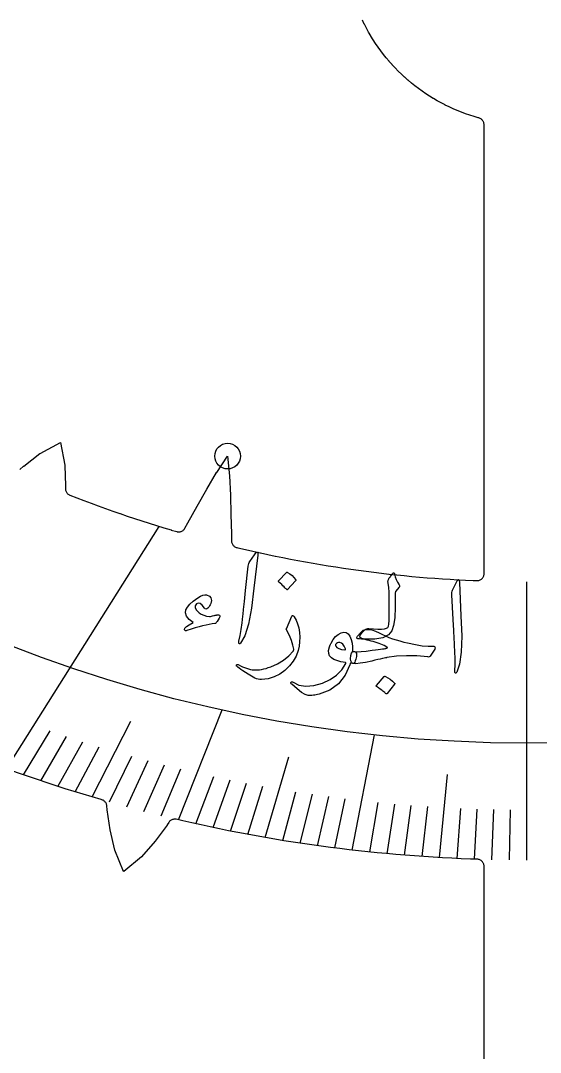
# Model space of a CAD drawing. Header units: millimetres. Extents: x -76 to 76, y -76 to 76.
# Drawn here: x -18.09 to 0.48, y -39.65 to -2.79 of the extents above; entities that cross this region are included whole.
import ezdxf

# ---------------------------------------------------------------- set-up
doc = ezdxf.new("R2010")
doc.units = ezdxf.units.MM
for name, color, linetype in [('CUT_INNER', 6, 'Continuous'), ('ENGRAVE', 7, 'Continuous'), ('ENGRAVE_FINE', 8, 'Continuous'), ('TEXT', 5, 'Continuous')]:
    doc.layers.add(name, color=color, linetype=linetype)

msp = doc.modelspace()

# ---------------------------------------------------------------- linework, layer by layer
at = {"layer": 'CUT_INNER'}
for points in [[(-18.1203, -18.8323), (-17.9893, -18.7135), (-17.9819, -18.7072), (-17.4002, -18.2564), (-17.396, -18.2534), (-17.3915, -18.2508), (-16.672, -17.8653), (-16.6668, -17.8628), (-16.6654, -17.8684), (-16.5069, -18.6691), (-16.5061, -18.6743), (-16.5057, -18.6795), (-16.4852, -19.4151), (-16.4853, -19.4248), (-16.489, -19.4989), (-16.489, -19.5229), (-16.4867, -19.5468), (-16.4822, -19.5704), (-16.4754, -19.5934), (-16.4664, -19.6157), (-16.4554, -19.637), (-16.4423, -19.6571), (-16.4274, -19.6759), (-16.4107, -19.6932), (-16.3925, -19.7088), (-16.3728, -19.7226), (-16.3519, -19.7344), (-16.33, -19.7442), (-16.0861, -19.8391), (-16.0847, -19.8397), (-15.8299, -19.9371), (-15.8285, -19.9376), (-15.5732, -20.0334), (-15.5717, -20.0339), (-15.3158, -20.1282), (-15.3144, -20.1287), (-15.0579, -20.2214), (-15.0564, -20.2219), (-14.7994, -20.313), (-14.798, -20.3135), (-14.5404, -20.403), (-14.5389, -20.4035), (-14.2808, -20.4914), (-14.2793, -20.4919), (-14.0206, -20.5782), (-14.0192, -20.5787), (-13.76, -20.6634), (-13.7585, -20.6639), (-13.4988, -20.7471), (-13.4973, -20.7475), (-13.2371, -20.8291), (-13.2356, -20.8296), (-12.9749, -20.9095), (-12.9734, -20.91), (-12.7122, -20.9883), (-12.7108, -20.9888), (-12.5147, -21.0463), (-12.4913, -21.0519), (-12.4674, -21.0553), (-12.4433, -21.0564), (-12.4192, -21.0551), (-12.3953, -21.0515), (-12.3719, -21.0456), (-12.3492, -21.0376), (-12.3274, -21.0273), (-12.3066, -21.015), (-12.2871, -21.0008), (-12.2691, -20.9847), (-12.2528, -20.967), (-12.2382, -20.9478), (-12.2255, -20.9272), (-12.1198, -20.7358), (-11.7813, -20.1347), (-11.4379, -19.5347), (-11.4372, -19.5336), (-11.0888, -18.9395), (-11.0848, -18.9331), (-10.6969, -18.3543), (-10.6935, -18.3498), (-10.6928, -18.3549), (-10.6235, -19.0487), (-10.6229, -19.0561), (-10.5957, -19.7444), (-10.5956, -19.7457), (-10.5757, -20.435), (-10.5605, -21.1244), (-10.557, -21.3759), (-10.5554, -21.4013), (-10.5512, -21.4263), (-10.5445, -21.4508), (-10.5353, -21.4745), (-10.5238, -21.4971), (-10.51, -21.5185), (-10.4942, -21.5383), (-10.4764, -21.5564), (-10.4569, -21.5726), (-10.4358, -21.5868), (-10.4134, -21.5988), (-10.3899, -21.6084), (-10.3656, -21.6156), (-10.3278, -21.6247), (-10.3263, -21.625), (-10.0608, -21.6872), (-10.0593, -21.6876), (-9.7934, -21.7481), (-9.7919, -21.7485), (-9.5256, -21.8074), (-9.5241, -21.8077), (-9.2575, -21.865), (-9.256, -21.8653), (-8.989, -21.921), (-8.9875, -21.9213), (-8.7202, -21.9753), (-8.7187, -21.9756), (-8.4511, -22.028), (-8.4496, -22.0283), (-8.1817, -22.079), (-8.1801, -22.0793), (-7.9119, -22.1284), (-7.9104, -22.1287), (-7.6418, -22.1761), (-7.6403, -22.1764), (-7.3715, -22.2222), (-7.37, -22.2224), (-7.1009, -22.2666), (-7.0993, -22.2668), (-6.83, -22.3093), (-6.8285, -22.3096), (-6.5588, -22.3504), (-6.5573, -22.3506), (-6.2874, -22.3898), (-6.2859, -22.39), (-6.0158, -22.4276), (-6.0143, -22.4278), (-5.7439, -22.4636), (-5.7424, -22.4638), (-5.4719, -22.4981), (-5.4703, -22.4982), (-5.1996, -22.5308), (-5.1981, -22.531), (-4.9271, -22.5619), (-4.9256, -22.562), (-4.6544, -22.5913), (-4.6529, -22.5914), (-4.3816, -22.619), (-4.3801, -22.6191), (-4.1086, -22.645), (-4.1071, -22.6452), (-3.8354, -22.6694), (-3.8339, -22.6695), (-3.5621, -22.6921), (-3.5606, -22.6922), (-3.2887, -22.7131), (-3.2872, -22.7132), (-3.0151, -22.7325), (-3.0136, -22.7326), (-2.7415, -22.7501), (-2.7399, -22.7502), (-2.4677, -22.7661), (-2.4662, -22.7662), (-2.1938, -22.7804), (-2.1923, -22.7805), (-1.9199, -22.793), (-1.9183, -22.7931), (-1.79, -22.7982), (-1.7648, -22.7979), (-1.7398, -22.7952), (-1.7152, -22.7899), (-1.6913, -22.7821), (-1.6682, -22.772), (-1.6463, -22.7597), (-1.6258, -22.7452), (-1.6068, -22.7287), (-1.5895, -22.7104), (-1.5742, -22.6904), (-1.561, -22.669), (-1.55, -22.6464), (-1.5413, -22.6228), (-1.535, -22.5984), (-1.5313, -22.5735), (-1.53, -22.5484), (-1.53, -6.5134), (-1.5313, -6.4882), (-1.5351, -6.4633), (-1.5414, -6.4388), (-1.5501, -6.4152), (-1.5612, -6.3925), (-1.5745, -6.371), (-1.5899, -6.351), (-1.6073, -6.3327), (-1.6264, -6.3162), (-1.647, -6.3017), (-1.6691, -6.2894), (-1.6922, -6.2794), (-1.7163, -6.2717), (-1.7328, -6.2673), (-1.7358, -6.2665), (-1.8861, -6.2229), (-1.889, -6.222), (-2.0383, -6.1748), (-2.0412, -6.1738), (-2.1892, -6.1229), (-2.1921, -6.1219), (-2.3388, -6.0673), (-2.3416, -6.0662), (-2.487, -6.0081), (-2.4898, -6.0069), (-2.6337, -5.9453), (-2.6365, -5.944), (-2.7788, -5.8788), (-2.7816, -5.8775), (-2.9222, -5.8089), (-2.925, -5.8075), (-3.0639, -5.7354), (-3.0666, -5.734), (-3.2037, -5.6585), (-3.2064, -5.657), (-3.3416, -5.5782), (-3.3443, -5.5766), (-3.4775, -5.4945), (-3.4801, -5.4928), (-3.6113, -5.4075), (-3.6139, -5.4058), (-3.7429, -5.3172), (-3.7454, -5.3154), (-3.8723, -5.2238), (-3.8748, -5.2219), (-3.9993, -5.1272), (-4.0017, -5.1253), (-4.1239, -5.0275), (-4.1263, -5.0255), (-4.2461, -4.9247), (-4.2484, -4.9227), (-4.3657, -4.8191), (-4.3679, -4.817), (-4.4826, -4.7105), (-4.4848, -4.7083), (-4.5969, -4.599), (-4.599, -4.5969), (-4.7083, -4.4848), (-4.7105, -4.4826), (-4.817, -4.3679), (-4.8191, -4.3657), (-4.9227, -4.2484), (-4.9247, -4.2461), (-5.0255, -4.1263), (-5.0275, -4.1239), (-5.1253, -4.0017), (-5.1272, -3.9993), (-5.2219, -3.8748), (-5.2238, -3.8723), (-5.3154, -3.7454), (-5.3172, -3.7429), (-5.4058, -3.6139), (-5.4075, -3.6113), (-5.4928, -3.4801), (-5.4945, -3.4775), (-5.5766, -3.3443), (-5.5782, -3.3416), (-5.657, -3.2064), (-5.6585, -3.2037), (-5.734, -3.0666), (-5.7354, -3.0639), (-5.8075, -2.925), (-5.8089, -2.9222), (-5.8775, -2.7816)], [(-1.53, -48.2523), (-1.53, -33.0002), (-1.5312, -32.9762), (-1.5346, -32.9525), (-1.5403, -32.9291), (-1.5482, -32.9065), (-1.5583, -32.8847), (-1.5704, -32.8639), (-1.5844, -32.8445), (-1.6003, -32.8264), (-1.6178, -32.81), (-1.6368, -32.7953), (-1.6571, -32.7825), (-1.6785, -32.7717), (-1.7009, -32.763), (-1.724, -32.7565), (-1.7476, -32.7523), (-1.7716, -32.7503), (-2.0104, -32.7423), (-2.3454, -32.7289), (-2.6803, -32.7135), (-3.0151, -32.696), (-3.3498, -32.6765), (-3.6843, -32.6549), (-4.0188, -32.6313), (-4.3531, -32.6056), (-4.6872, -32.5779), (-5.0211, -32.5481), (-5.3549, -32.5162), (-5.6884, -32.4824), (-6.0217, -32.4464), (-6.3548, -32.4085), (-6.6877, -32.3685), (-7.0203, -32.3264), (-7.3527, -32.2823), (-7.6848, -32.2362), (-8.0165, -32.188), (-8.348, -32.1378), (-8.6792, -32.0856), (-9.01, -32.0313), (-9.3405, -31.975), (-9.6707, -31.9167), (-10.0005, -31.8563), (-10.3299, -31.7939), (-10.6589, -31.7295), (-10.9875, -31.6631), (-11.3157, -31.5947), (-11.6435, -31.5243), (-11.9709, -31.4518), (-12.2978, -31.3774), (-12.5275, -31.3235), (-12.5507, -31.3193), (-12.5742, -31.3172), (-12.5978, -31.3173), (-12.6213, -31.3197), (-12.6444, -31.3242), (-12.667, -31.331), (-12.6889, -31.3398), (-12.7099, -31.3507), (-12.7297, -31.3634), (-12.7482, -31.378), (-12.7653, -31.3943), (-12.7808, -31.4121), (-12.7945, -31.4313), (-12.8517, -31.5199), (-12.8563, -31.5265), (-13.2797, -32.0977), (-13.2857, -32.1053), (-13.7683, -32.6609), (-13.7719, -32.6647), (-13.7757, -32.6682), (-14.4062, -33.1866), (-14.4108, -33.1901), (-14.4133, -33.1848), (-14.7249, -32.4304), (-14.7267, -32.4255), (-14.7281, -32.4205), (-14.8918, -31.703), (-14.8935, -31.6935), (-14.9976, -30.9901), (-14.9985, -30.9821), (-15.0099, -30.8449), (-15.0132, -30.82), (-15.0191, -30.7955), (-15.0273, -30.7717), (-15.0379, -30.7489), (-15.0508, -30.7272), (-15.0658, -30.707), (-15.0827, -30.6884), (-15.1014, -30.6715), (-15.1217, -30.6567), (-15.1434, -30.6439), (-15.1663, -30.6334), (-15.1901, -30.6253), (-15.2175, -30.6174), (-15.5392, -30.5231), (-15.8603, -30.4267), (-16.1808, -30.3284), (-16.5008, -30.2282), (-16.8201, -30.1259), (-17.1387, -30.0218), (-17.4568, -29.9156), (-17.7741, -29.8075), (-18.0908, -29.6975), (-18.4068, -29.5855)]]:
    msp.add_lwpolyline(points, dxfattribs=at)
at = {"layer": 'ENGRAVE'}
for points in [[(-18.5952, -29.5177), (-13.1404, -20.859)], [(0, -32.7793), (0, -22.8343)], [(-12.4474, -31.3426), (-10.8872, -27.4139)], [(-6.2379, -32.422), (-5.4463, -28.3076)]]:
    msp.add_lwpolyline(points, dxfattribs=at)
for centre, radius in [((0, 21.8604), 50.4627), ((-10.6934, -18.349), 0.459)]:
    msp.add_circle(centre, radius, dxfattribs=at)
at = {"layer": 'ENGRAVE_FINE'}
for points in [[(-15.5314, -30.5254), (-14.1543, -27.8187)], [(-17.9843, -29.7347), (-17.0366, -28.1679)], [(-17.3725, -29.944), (-16.4548, -28.3623)], [(-16.7597, -30.1454), (-15.8723, -28.5494)], [(-16.146, -30.3392), (-15.2892, -28.7293)], [(-14.9161, -30.7039), (-14.1212, -29.0677)], [(-9.3481, -31.9737), (-8.5052, -29.0908)], [(-14.2999, -30.8748), (-13.5364, -29.2262)], [(-13.6831, -31.0383), (-12.9511, -29.3777)], [(-13.0656, -31.1942), (-12.3653, -29.5223)], [(-11.8286, -31.4836), (-11.1925, -29.7904)], [(-3.1207, -32.6901), (-2.8369, -29.7178)], [(-11.2092, -31.6171), (-10.6055, -29.9141)], [(-10.5893, -31.7433), (-10.0181, -30.031)], [(-9.9689, -31.8622), (-9.4304, -30.141)], [(-8.7268, -32.0779), (-8.2542, -30.3406)], [(-8.1051, -32.1748), (-7.6656, -30.4303)], [(-7.483, -32.2644), (-7.0768, -30.5132)], [(-6.8606, -32.3469), (-6.4879, -30.5894)], [(-5.6149, -32.49), (-5.3093, -30.7218)], [(-4.9916, -32.5508), (-4.7198, -30.778)], [(-4.3681, -32.6044), (-4.1301, -30.8276)], [(-3.7445, -32.6508), (-3.5403, -30.8705)], [(-2.4967, -32.7222), (-2.3604, -30.9364)], [(-1.8726, -32.7472), (-1.7704, -30.9595)], [(-1.2485, -32.765), (-1.1803, -30.976)], [(-0.6242, -32.7757), (-0.5902, -30.9859)]]:
    msp.add_lwpolyline(points, dxfattribs=at)
at = {"layer": 'TEXT'}
for points in [[(-9.7317, -21.872), (-9.6697, -21.7946), (-9.6287, -21.7716), (-9.6085, -21.8032), (-9.609, -21.8893), (-9.7565, -23.0639), (-9.8463, -23.7848), (-9.9537, -24.353), (-10.0808, -24.768), (-10.2285, -25.0295), (-10.2493, -25.049), (-10.2661, -25.0582), (-10.2788, -25.0573), (-10.2873, -25.0462), (-10.2927, -25.0306), (-10.2947, -25.0113), (-10.2935, -24.9885), (-10.2889, -24.9621), (-10.2442, -24.7585), (-10.2062, -24.5405), (-10.1749, -24.3082), (-10.15, -24.0614), (-10.1423, -23.9972), (-10.1231, -23.8234), (-10.0922, -23.54), (-10.0492, -23.1472), (-9.9586, -22.2749), (-9.9506, -22.2292), (-9.939, -22.1881), (-9.9236, -22.1514), (-9.9046, -22.1193)], [(-8.5867, -22.5034), (-8.5799, -22.4986), (-8.5713, -22.4965), (-8.5609, -22.4973), (-8.5487, -22.5009), (-8.4677, -22.555), (-8.3932, -22.6163), (-8.3252, -22.6847), (-8.2637, -22.7604), (-8.2583, -22.7712), (-8.2569, -22.7813), (-8.2595, -22.7906), (-8.2661, -22.7991), (-8.5486, -23.1182), (-8.5583, -23.1253), (-8.569, -23.1254), (-8.5808, -23.1186), (-8.5936, -23.1048), (-8.6047, -23.0928), (-8.6224, -23.0748), (-8.6466, -23.0505), (-8.6772, -23.0201), (-8.715, -22.9834), (-8.7603, -22.9402), (-8.8132, -22.8906), (-8.8735, -22.8345), (-8.8813, -22.8256), (-8.8844, -22.8176), (-8.883, -22.8106), (-8.877, -22.8044)], [(-4.9285, -24.3543), (-4.9242, -24.2156), (-4.9212, -24.0696), (-4.9194, -23.9161), (-4.9188, -23.7552), (-4.9195, -23.5864), (-4.9217, -23.4088), (-4.9255, -23.2227), (-4.9308, -23.0278), (-4.964, -22.8257), (-4.9617, -22.7999), (-4.9561, -22.7757), (-4.9473, -22.7531), (-4.9351, -22.732), (-4.928, -22.7213), (-4.918, -22.7073), (-4.905, -22.69), (-4.8891, -22.6693), (-4.8705, -22.6451), (-4.8494, -22.6168), (-4.826, -22.5846), (-4.8001, -22.5483), (-4.7911, -22.5366), (-4.7808, -22.5286), (-4.7691, -22.5245), (-4.7562, -22.524), (-4.746, -22.5275), (-4.738, -22.5357), (-4.7322, -22.5484), (-4.7286, -22.5657), (-4.7073, -22.6632), (-4.6731, -22.7591), (-4.6259, -22.8532), (-4.5655, -22.9455), (-4.5505, -22.9713), (-4.5463, -22.9959), (-4.5531, -23.0194), (-4.5707, -23.0418), (-4.6814, -23.1707), (-4.6909, -23.1869), (-4.6981, -23.2088), (-4.7031, -23.2364), (-4.7057, -23.2697), (-4.7027, -23.7435), (-4.721, -24.122), (-4.7614, -24.4051), (-4.8244, -24.5927), (-4.9494, -24.7371), (-5.151, -24.8348), (-5.429, -24.8847), (-5.7831, -24.8856), (-5.9116, -24.8622), (-5.9702, -24.8135), (-5.959, -24.7398), (-5.8782, -24.6409), (-5.8647, -24.6282), (-5.8515, -24.6158), (-5.8387, -24.6036), (-5.8262, -24.5917), (-5.8141, -24.58), (-5.8023, -24.5686), (-5.7908, -24.5574), (-5.7796, -24.5466), (-5.7531, -24.5265), (-5.7227, -24.5136), (-5.6883, -24.5078), (-5.65, -24.5092), (-5.4795, -24.5242), (-5.3284, -24.5303), (-5.1968, -24.5277), (-5.0847, -24.5165), (-5.0203, -24.4996), (-4.9728, -24.4669), (-4.9422, -24.4185), (-4.9285, -24.3543)], [(-2.5262, -22.8705), (-2.4776, -22.784), (-2.4409, -22.7547), (-2.4158, -22.7826), (-2.4024, -22.8677), (-2.3578, -24.0506), (-2.3298, -24.7766), (-2.3439, -25.3546), (-2.4021, -25.7847), (-2.5055, -26.0667), (-2.523, -26.0893), (-2.538, -26.1012), (-2.5507, -26.1023), (-2.5609, -26.0927), (-2.5687, -26.0781), (-2.5738, -26.0595), (-2.5763, -26.0368), (-2.5761, -26.01), (-2.5649, -25.8018), (-2.5627, -25.5806), (-2.5694, -25.3462), (-2.5848, -25.0987), (-2.5875, -25.0341), (-2.5967, -24.8594), (-2.6121, -24.5748), (-2.6332, -24.1802), (-2.6849, -23.3047), (-2.6845, -23.2584), (-2.6797, -23.2159), (-2.6704, -23.1772), (-2.6569, -23.1425)], [(-11.0656, -24.2553), (-11.086, -24.2844), (-11.1067, -24.3073), (-11.1279, -24.3239), (-11.1494, -24.3341), (-11.2476, -24.3462), (-11.3533, -24.3637), (-11.4665, -24.3866), (-11.5872, -24.4148), (-11.7155, -24.4486), (-11.8516, -24.4881), (-11.9956, -24.5334), (-12.1475, -24.5843), (-12.1728, -24.5889), (-12.1939, -24.5871), (-12.2107, -24.5789), (-12.2234, -24.5644), (-12.2264, -24.5589), (-12.2284, -24.5544), (-12.2293, -24.5507), (-12.2292, -24.5479), (-12.2179, -24.4968), (-12.1637, -24.4383), (-12.0666, -24.3723), (-11.9269, -24.2986), (-12.0741, -24.1798), (-12.1655, -24.0633), (-12.2013, -23.9495), (-12.1821, -23.8386), (-12.1302, -23.7444), (-12.0429, -23.6428), (-11.9204, -23.5336), (-11.7631, -23.4164), (-11.6648, -23.357), (-11.579, -23.3186), (-11.5054, -23.301), (-11.444, -23.3045), (-11.3467, -23.3465), (-11.2896, -23.4128), (-11.273, -23.5037), (-11.2968, -23.6193), (-11.3129, -23.6606), (-11.3357, -23.7014), (-11.3652, -23.7418), (-11.4014, -23.7817), (-11.4366, -23.8098), (-11.4688, -23.8182), (-11.4978, -23.8068), (-11.5238, -23.7758), (-11.601, -23.6715), (-11.674, -23.6121), (-11.743, -23.5978), (-11.8083, -23.6284), (-11.8529, -23.6926), (-11.8515, -23.7663), (-11.804, -23.8495), (-11.7101, -23.9419), (-11.6335, -23.9956), (-11.547, -24.0354), (-11.4508, -24.0614), (-11.3448, -24.0734), (-11.3089, -24.0727), (-11.2702, -24.0682), (-11.2288, -24.0601), (-11.1846, -24.0483), (-11.1611, -24.0421), (-11.1383, -24.0367), (-11.1164, -24.0319), (-11.0953, -24.0279), (-11.0753, -24.0248), (-11.0569, -24.0229), (-11.04, -24.0222), (-11.0246, -24.0227), (-10.9884, -24.0329), (-10.972, -24.0563), (-10.9754, -24.0929), (-10.9988, -24.1427)], [(-8.3933, -24.0626), (-8.3891, -24.0545), (-8.3847, -24.0482), (-8.3799, -24.0439), (-8.3749, -24.0415), (-8.3615, -24.0427), (-8.3465, -24.0515), (-8.3298, -24.068), (-8.3115, -24.0921), (-8.2442, -24.2102), (-8.1912, -24.3422), (-8.1524, -24.488), (-8.1279, -24.6477), (-8.1163, -24.817), (-8.1196, -24.9813), (-8.138, -25.1405), (-8.1715, -25.2947), (-8.2498, -25.4917), (-8.355, -25.6754), (-8.4872, -25.8456), (-8.6469, -26.0022), (-8.8294, -26.1367), (-9.0293, -26.2363), (-9.2465, -26.3007), (-9.4805, -26.3297), (-9.542, -26.3301), (-9.6017, -26.3216), (-9.6596, -26.3042), (-9.7157, -26.2779), (-9.8422, -26.2048), (-9.956, -26.1373), (-10.0569, -26.0755), (-10.1452, -26.0195), (-10.2206, -25.9695), (-10.2828, -25.9256), (-10.3319, -25.8877), (-10.368, -25.8561), (-10.375, -25.8472), (-10.3795, -25.8388), (-10.3816, -25.8309), (-10.3813, -25.8236), (-10.3784, -25.8147), (-10.3738, -25.8068), (-10.3675, -25.7998), (-10.3595, -25.7939), (-10.3501, -25.7901), (-10.3395, -25.7896), (-10.3277, -25.7925), (-10.3147, -25.7987), (-10.236, -25.8383), (-10.1601, -25.8731), (-10.0868, -25.9032), (-10.0164, -25.9286), (-9.9482, -25.9495), (-9.8816, -25.9659), (-9.8166, -25.9779), (-9.7533, -25.9855), (-9.6892, -25.9885), (-9.622, -25.9869), (-9.5516, -25.9806), (-9.4782, -25.9696), (-9.4017, -25.9536), (-9.3219, -25.9323), (-9.2391, -25.9056), (-9.1531, -25.8737), (-8.9089, -25.7638), (-8.6943, -25.6341), (-8.5094, -25.4848), (-8.354, -25.3164), (-8.3434, -25.3024), (-8.3361, -25.2854), (-8.3319, -25.2653), (-8.3309, -25.2423), (-8.3578, -25.1004), (-8.4103, -24.9385), (-8.4882, -24.7567), (-8.591, -24.5546), (-8.5949, -24.5423), (-8.5966, -24.5316), (-8.5961, -24.5225), (-8.5935, -24.515)], [(-6.3266, -25.8007), (-6.4937, -26.178), (-6.7323, -26.4801), (-7.0429, -26.706), (-7.4257, -26.8543), (-7.4782, -26.8671), (-7.5299, -26.8779), (-7.5806, -26.8866), (-7.6304, -26.8933), (-7.6789, -26.8977), (-7.7258, -26.8996), (-7.7709, -26.8989), (-7.8145, -26.8958), (-7.9191, -26.864), (-8.0521, -26.7876), (-8.2128, -26.6665), (-8.4007, -26.5003), (-8.42, -26.4777), (-8.4301, -26.4573), (-8.4311, -26.4391), (-8.4229, -26.4232), (-8.4089, -26.4122), (-8.3925, -26.4089), (-8.3736, -26.4134), (-8.3522, -26.4257), (-8.1457, -26.5308), (-7.9007, -26.5711), (-7.6181, -26.546), (-7.2992, -26.4549), (-7.0329, -26.3318), (-6.8058, -26.1733), (-6.6178, -25.9801), (-6.4687, -25.7525), (-6.4684, -25.7437), (-6.4702, -25.7365), (-6.4741, -25.7308), (-6.48, -25.7267), (-6.646, -25.6941), (-6.7856, -25.6549), (-6.8987, -25.6094), (-6.9855, -25.5578), (-7.0481, -25.4884), (-7.0806, -25.4002), (-7.0831, -25.2934), (-7.0557, -25.1679), (-7.0504, -25.1515), (-7.0446, -25.1349), (-7.0381, -25.1181), (-7.0309, -25.1011), (-7.0231, -25.0836), (-7.0145, -25.0652), (-7.0052, -25.0461), (-6.9952, -25.0261), (-6.9189, -24.8985), (-6.8343, -24.7958), (-6.7415, -24.7178), (-6.6405, -24.6646), (-6.5419, -24.6415), (-6.4562, -24.6541), (-6.3832, -24.7024), (-6.3229, -24.7865), (-6.2752, -24.8985), (-6.2444, -25.0252), (-6.2306, -25.1666), (-6.2338, -25.3227), (-6.2243, -25.3238), (-6.215, -25.3246), (-6.2061, -25.325), (-6.1973, -25.3251), (-6.1886, -25.3252), (-6.1796, -25.3256), (-6.1704, -25.3264), (-6.1609, -25.3275), (-6.1293, -25.3386), (-6.1066, -25.3624), (-6.093, -25.3991), (-6.0883, -25.4485), (-6.0905, -25.5019), (-6.0983, -25.5551), (-6.1116, -25.6083), (-6.1305, -25.6614), (-6.1522, -25.7074), (-6.1739, -25.7395), (-6.1957, -25.7576), (-6.2176, -25.7617), (-6.31, -25.7495), (-6.3117, -25.7581), (-6.3151, -25.7695), (-6.32, -25.7837), (-6.3266, -25.8007)], [(-5.2741, -24.6648), (-5.1649, -24.7213), (-5.0503, -24.7744), (-4.9304, -24.8241), (-4.805, -24.8704), (-4.675, -24.9135), (-4.5408, -24.9536), (-4.4026, -24.9907), (-4.2604, -25.0247), (-3.9846, -25.0824), (-3.7389, -25.1211), (-3.5235, -25.141), (-3.3388, -25.1427), (-3.319, -25.1441), (-3.3032, -25.1501), (-3.2912, -25.1606), (-3.2832, -25.1756), (-3.2793, -25.1931), (-3.2797, -25.2108), (-3.2842, -25.2289), (-3.2931, -25.2473), (-3.4559, -25.4913), (-3.4716, -25.5107), (-3.491, -25.5225), (-3.5141, -25.5269), (-3.541, -25.5236), (-3.9264, -25.4866), (-4.2979, -25.4779), (-4.6562, -25.4978), (-5.0018, -25.5466), (-5.0211, -25.5496), (-5.0542, -25.5562), (-5.1012, -25.5664), (-5.1621, -25.5803), (-5.2369, -25.5976), (-5.3257, -25.6185), (-5.4285, -25.6427), (-5.5454, -25.6702), (-5.7719, -25.7196), (-5.9605, -25.7509), (-6.1107, -25.7646), (-6.2224, -25.761), (-6.2491, -25.7472), (-6.2706, -25.7135), (-6.2869, -25.6597), (-6.2981, -25.5861), (-6.2946, -25.4694), (-6.2707, -25.3882), (-6.2263, -25.3425), (-6.1615, -25.3322), (-6.0654, -25.335), (-5.9272, -25.3283), (-5.7469, -25.3118), (-5.5249, -25.285), (-5.413, -25.2706), (-5.3151, -25.2577), (-5.2312, -25.2463), (-5.1612, -25.2367), (-5.1055, -25.2287), (-5.0642, -25.2224), (-5.0374, -25.2179), (-5.0251, -25.2151), (-5.0204, -25.2133), (-5.0163, -25.2118), (-5.0128, -25.2105), (-5.0099, -25.2094), (-5.0074, -25.2087), (-5.005, -25.2082), (-5.0025, -25.208), (-5.0001, -25.2081), (-4.9846, -25.2025), (-4.9781, -25.1959), (-4.9807, -25.1884), (-4.9922, -25.1799), (-5.0438, -25.1488), (-5.0986, -25.1195), (-5.1566, -25.0918), (-5.2177, -25.0658), (-5.2819, -25.0412), (-5.3492, -25.0177), (-5.4197, -24.9952), (-5.4932, -24.9738), (-5.5656, -24.9541), (-5.6372, -24.9361), (-5.7081, -24.9199), (-5.7783, -24.9056), (-5.8472, -24.8933), (-5.9144, -24.8837), (-5.9797, -24.8766), (-6.0432, -24.8721), (-6.0593, -24.8678), (-6.0696, -24.8602), (-6.0739, -24.849), (-6.0723, -24.8343), (-6.0608, -24.8094), (-6.0477, -24.7853), (-6.0329, -24.7621), (-6.0164, -24.7397), (-5.9984, -24.7174), (-5.9792, -24.6947), (-5.9587, -24.6716), (-5.937, -24.648), (-5.8904, -24.6039), (-5.8453, -24.5711), (-5.8017, -24.5496), (-5.7595, -24.5394), (-5.656, -24.5382), (-5.5407, -24.5587), (-5.4134, -24.601), (-5.2741, -24.6648)], [(-6.4866, -25.2352), (-6.525, -25.141), (-6.5715, -25.0716), (-6.6263, -25.0271), (-6.6895, -25.0075), (-6.7295, -25.0121), (-6.7662, -25.0233), (-6.7996, -25.0409), (-6.8297, -25.0651), (-6.8403, -25.0788), (-6.8438, -25.0947), (-6.8403, -25.1128), (-6.8298, -25.1332), (-6.7866, -25.1835), (-6.719, -25.2233), (-6.6272, -25.2524), (-6.5111, -25.2707), (-6.4987, -25.27), (-6.4905, -25.2638), (-6.4865, -25.2522), (-6.4866, -25.2352)], [(-5.098, -26.2236), (-5.0913, -26.2182), (-5.0823, -26.2156), (-5.0711, -26.2155), (-5.0577, -26.2182), (-4.9662, -26.2658), (-4.8809, -26.3211), (-4.8017, -26.384), (-4.7288, -26.4547), (-4.722, -26.465), (-4.7195, -26.4749), (-4.7214, -26.4844), (-4.7276, -26.4935), (-4.9969, -26.8341), (-5.0065, -26.8418), (-5.0179, -26.8428), (-5.0311, -26.8369), (-5.0461, -26.8241), (-5.0591, -26.8131), (-5.0797, -26.7965), (-5.1078, -26.7742), (-5.1434, -26.7462), (-5.1872, -26.7125), (-5.2397, -26.673), (-5.3008, -26.6277), (-5.3706, -26.5764), (-5.3797, -26.5681), (-5.3838, -26.5604), (-5.383, -26.5532), (-5.3773, -26.5466)]]:
    msp.add_lwpolyline(points, close=True, dxfattribs=at)

doc.saveas('drawing.dxf')
